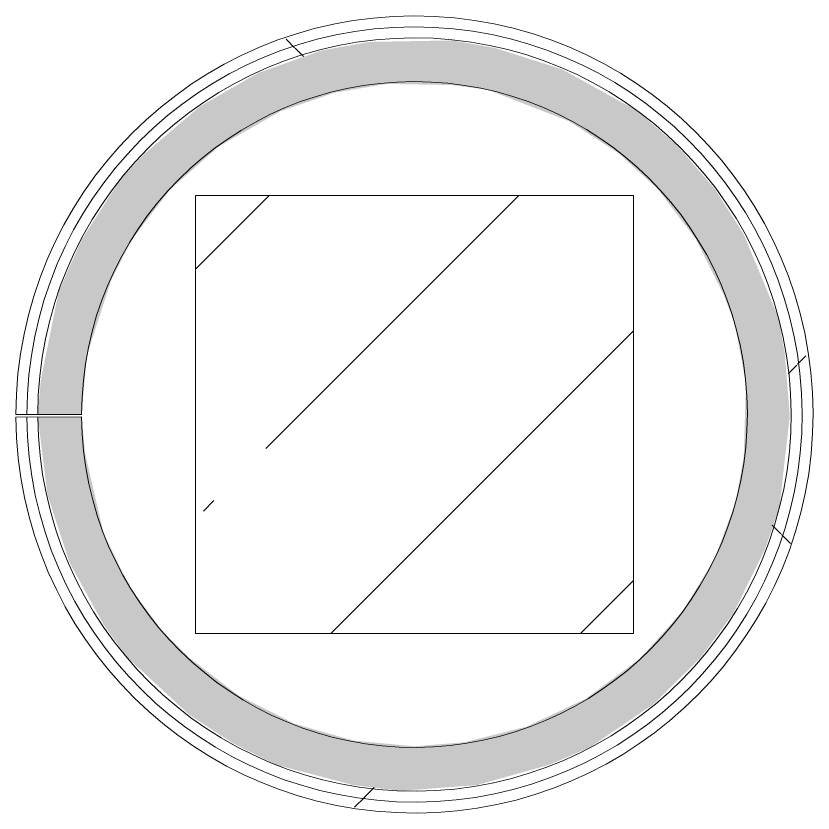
# Model space of a CAD drawing. Header units: millimetres. Extents: x 81711 to 274967, y -8553 to 29000.
# Drawn here: x 195962 to 196872, y 16565 to 17475 of the extents above; entities that cross this region are included whole.
import ezdxf

# ---------------------------------------------------------------- set-up
doc = ezdxf.new("R2010")
doc.units = ezdxf.units.MM
for name, color, linetype, lineweight in [('A-WALL', 7, 'Continuous', 9), ('I-WALL-27', 7, 'Continuous', 5), ('S-COLS-1', 7, 'Continuous', 5)]:
    doc.layers.add(name, color=color, linetype=linetype, lineweight=lineweight)
doc.layers.add('I-WALL-25', color=7, linetype='Continuous', lineweight=5, true_color=0xe7e7e7)
pattern_1 = [(45, (147956.7, 0), (-530.33, 530.33), []), (135, (147956.7, 0), (-530.33, -530.33), [])]

# ---------------------------------------------------------------- blocks, each defined once
blk = doc.blocks.new('BSC_Колонна _Прямоугольная - 500х500-22732503-1_5_3_птичка')
at = {"layer": 'S-COLS-1'}
h = blk.add_hatch(dxfattribs=at)
h.set_pattern_fill('FP_138', color=256, style=0, pattern_type=2)
h.set_pattern_definition([(45, (-48460, -17020), (-285.123, 285.123), []), (45, (-48174.88, -17020), (-285.123, 285.123), [504.031, -100.806, 16.764, -84.042])])
h.paths.add_polyline_path([(176.79, -250), (250, -250), (250, 250), (-250, 250), (-250, -250)])
for p, q in [((250, 250), (-250, 250)), ((-250, 250), (-250, -250)), ((250, -250), (250, 250)), ((-250, -250), (250, -250))]:
    blk.add_line(p, q, dxfattribs=at)

msp = doc.modelspace()

# ---------------------------------------------------------------- hatches: boundary and pattern name
at = {"layer": 'I-WALL-25'}
msp.add_hatch(color=256, dxfattribs=at).paths.add_polyline_path([(196400.73, 16590.3), (196487.83, 16596.94), (196570.45, 16620), (196617.59, 16640.39), (196690.03, 16689.74), (196743.79, 16743.04), (196780.63, 16792.8), (196816.67, 16865.85), (196833.21, 16913.24), (196845.14, 17018.52), (196839.29, 17090.58), (196832.44, 17129.71), (196792.55, 17225.71), (196759.81, 17277.12), (196717.12, 17326.42), (196671.41, 17366.41), (196585.53, 17413.92), (196508.78, 17438.45), (196459.92, 17447.05), (196365.05, 17445.35), (196309.85, 17435.41), (196238.22, 17409.88), (196171.53, 17371.61), (196108.76, 17317.94), (196081.91, 17289.88), (196036.87, 17220), (196010.64, 17161.03), (195989.99, 17058.98), (195986.68, 17020), (196036.67, 17020), (196042.77, 17087.78), (196070.26, 17172.95), (196094.19, 17220), (196137.96, 17277.12), (196193.9, 17326.42), (196264.18, 17366.41), (196325.44, 17387.37), (196384.44, 17397.38), (196459.92, 17396.06), (196500.48, 17390.64), (196593.46, 17354.65), (196650.08, 17317.94), (196694.57, 17277.12), (196738.04, 17220), (196769.57, 17156.81), (196782.65, 17122.28), (196795.02, 17055.37), (196792.55, 16972.03), (196783.37, 16920.32), (196759.71, 16856.51), (196723.09, 16795.69), (196673.79, 16741.11), (196612.1, 16695.46), (196544.63, 16663.68), (196473.5, 16645.79), (196416.67, 16641.23), (196347.21, 16647.73), (196279.87, 16666.95), (196216.67, 16698.59), (196158.72, 16743.04), (196128.61, 16772.9), (196091.73, 16822.99), (196061.8, 16884.1), (196040.8, 16974.92), (196036.68, 17017.31), (195986.68, 17016.95), (195997.56, 16928.75), (196022.75, 16851.11), (196061.8, 16779.9), (196088.41, 16743.04), (196159.56, 16677.22), (196210.28, 16644.12), (196258.64, 16620.09), (196347.21, 16596.85), (196367.72, 16594.34)])
at = {"layer": 'I-WALL-27'}
h = msp.add_hatch(dxfattribs=at)
h.set_pattern_fill('FP_192', color=256, style=0, pattern_type=2)
h.set_pattern_definition(pattern_1)
h.paths.add_polyline_path([(196381.55, 16566.36), (196489.26, 16572.38), (196563.59, 16591), (196627.49, 16618.46), (196688.06, 16656.56), (196737.48, 16698.85), (196795.17, 16770.26), (196824.19, 16820), (196849.52, 16881.69), (196865.87, 16948.38), (196868.76, 17055.37), (196856.66, 17129.71), (196832.44, 17200.99), (196798.33, 17264.92), (196750.93, 17326.42), (196697.01, 17376.42), (196638.48, 17415.58), (196565.24, 17448.43), (196500.48, 17465.75), (196433.03, 17473.48), (196346.82, 17468.07), (196279.41, 17452.32), (196216.15, 17427.1), (196148.5, 17385.9), (196097.22, 17342.52), (196041.16, 17274.29), (196009.24, 17220), (195980.52, 17144.85), (195967.68, 17092.59), (195961.68, 17020), (195974.17, 17020), (195980.83, 17095.89), (196011.18, 17193.36), (196041.16, 17251.76), (196091.52, 17317.94), (196132.7, 17358.34), (196193.3, 17401.12), (196283.1, 17440.21), (196347.52, 17455.63), (196417.02, 17461.26), (196500.48, 17452.95), (196575.31, 17431.42), (196643.95, 17397.83), (196700.15, 17357.83), (196756.89, 17300.47), (196792.55, 17251.11), (196822.13, 17195.67), (196846.55, 17121.35), (196857.46, 17055.37), (196857.71, 16984.08), (196835.52, 16882.06), (196809.21, 16818.73), (196763.08, 16747.21), (196725.05, 16704.18), (196667.31, 16656.66), (196593.46, 16615.93), (196530.59, 16593.62), (196473.5, 16581.3), (196367.72, 16581.79), (196297.65, 16595.38), (196230.65, 16620.09), (196159.56, 16661.8), (196110.26, 16702.64), (196061.8, 16757.87), (196022.75, 16821.31), (195993.37, 16896.24), (195981.06, 16942.21), (195968.41, 17016.82), (195961.68, 17016.77), (195976.59, 16910.6), (196000.45, 16840), (196031.78, 16779.94), (196074.16, 16722.42), (196134.57, 16664.91), (196193.4, 16625.17), (196258.64, 16594.75), (196328.42, 16574.92), (196367.72, 16568.59)])
h = msp.add_hatch(dxfattribs=at)
h.set_pattern_fill('FP_192', color=256, style=0, pattern_type=2)
h.set_pattern_definition(pattern_1)
h.paths.add_polyline_path([(196400.26, 16577.8), (196503.11, 16587.55), (196577.64, 16609.48), (196635.67, 16636.97), (196697.09, 16679.36), (196746.88, 16726.97), (196788.29, 16780.92), (196822.4, 16844.46), (196847.6, 16923.72), (196857.59, 17017.87), (196851.85, 17091.07), (196840.42, 17144.41), (196807.96, 17223.72), (196763.08, 17292.84), (196726.32, 17334.92), (196671.5, 17380.96), (196593.46, 17424.17), (196518.61, 17449.08), (196459.92, 17459.52), (196365.05, 17457.91), (196298.73, 17445.02), (196228.21, 17418.78), (196159.1, 17377.9), (196110.26, 17337.52), (196060.85, 17280.94), (196022.75, 17218.99), (195992.84, 17142.07), (195980.34, 17092.59), (195974.17, 17020), (195986.68, 17020.13), (195999.39, 17117.77), (196022.75, 17188.72), (196045.27, 17235.58), (196090.34, 17298.69), (196159.64, 17362.8), (196216.81, 17399.05), (196280.04, 17426.24), (196347.43, 17443.06), (196416.92, 17448.8), (196500.48, 17440.22), (196565.24, 17422.02), (196635.67, 17388.3), (196692.14, 17348.29), (196741.44, 17299.74), (196782.65, 17243.31), (196819.33, 17166.45), (196833.96, 17121.01), (196845, 17055.37), (196845, 16983.55), (196822.45, 16882.4), (196795.42, 16819.53), (196759.67, 16762.88), (196725.05, 16720.84), (196670.95, 16673.59), (196585.36, 16626.08), (196544.63, 16609.48), (196468.65, 16593.54), (196367.72, 16594.34), (196297.38, 16608.47), (196236.31, 16631.19), (196181.56, 16661.16), (196126.37, 16703.93), (196070.26, 16767.56), (196031.78, 16831.49), (196012.21, 16874.03), (195993.37, 16944.41), (195981.06, 17016.91), (195974.18, 17016.86), (195987.33, 16918.81), (196012.21, 16844.23), (196042.65, 16785.82), (196083.83, 16729.87), (196143.42, 16673.59), (196193.4, 16638.6), (196285.08, 16599.15), (196347.21, 16584.3), (196392.67, 16578.74)])

# ---------------------------------------------------------------- linework, layer by layer
at = {"layer": 'A-WALL'}
for radius in [442.5, 430]:
    msp.add_arc((196416.67, 17020), radius, 180.40614, 180, dxfattribs=at)
at = {"layer": 'I-WALL-27'}
for p, q in [((195961.67, 17020), (196036.67, 17020)), ((196036.68, 17017.31), (195961.68, 17016.77))]:
    msp.add_line(p, q, dxfattribs=at)
for radius in [455, 380]:
    msp.add_arc((196416.67, 17020), radius, 180.40614, 180, dxfattribs=at)

# ---------------------------------------------------------------- block references
at = {"layer": 'S-COLS-1'}
msp.add_blockref('BSC_Колонна _Прямоугольная - 500х500-22732503-1_5_3_птичка', (196416.67, 17020), dxfattribs=at)

doc.saveas('drawing.dxf')
